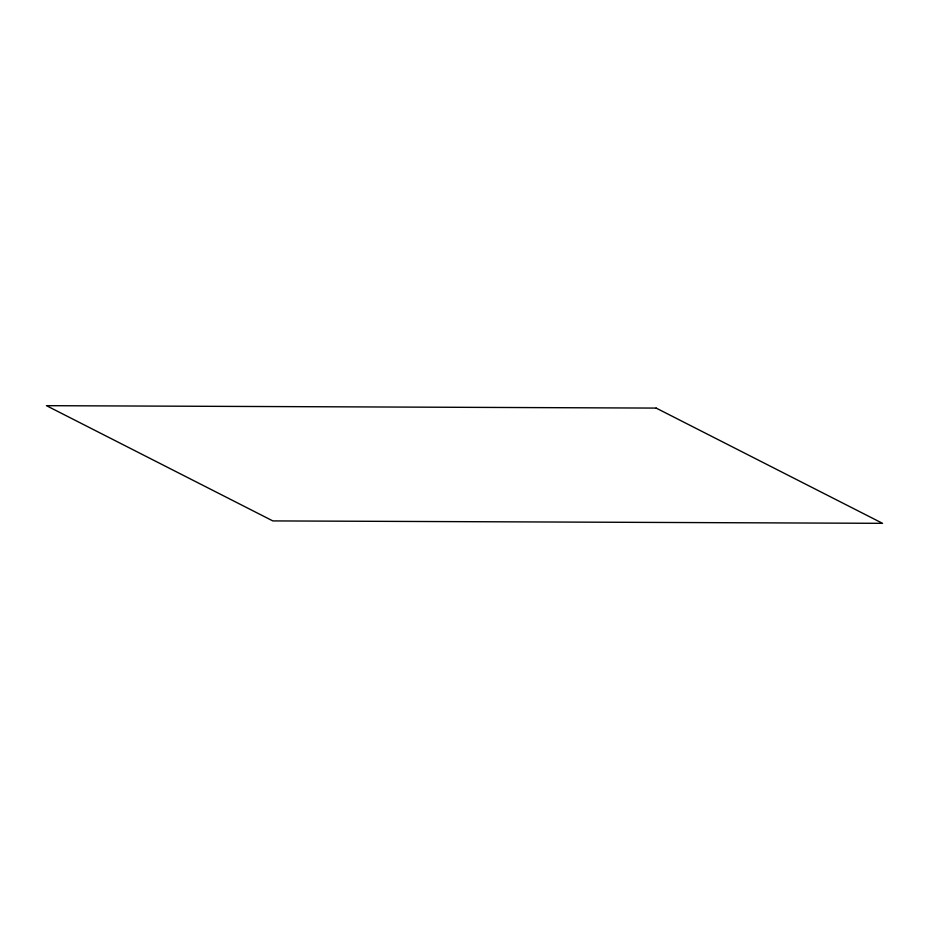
<?xml version="1.0" encoding="UTF-8"?>
<svg xmlns="http://www.w3.org/2000/svg" width="929" height="929" viewBox="0 0 929 929"><rect width="100%" height="100%" fill="white"/><g stroke="black" fill="none" stroke-linecap="round" stroke-linejoin="round"><path stroke-width="1.39" d="M656.164 408.086L46.45 405.671L272.836 520.914L882.55 523.329L656.164 408.086"/></g></svg>
